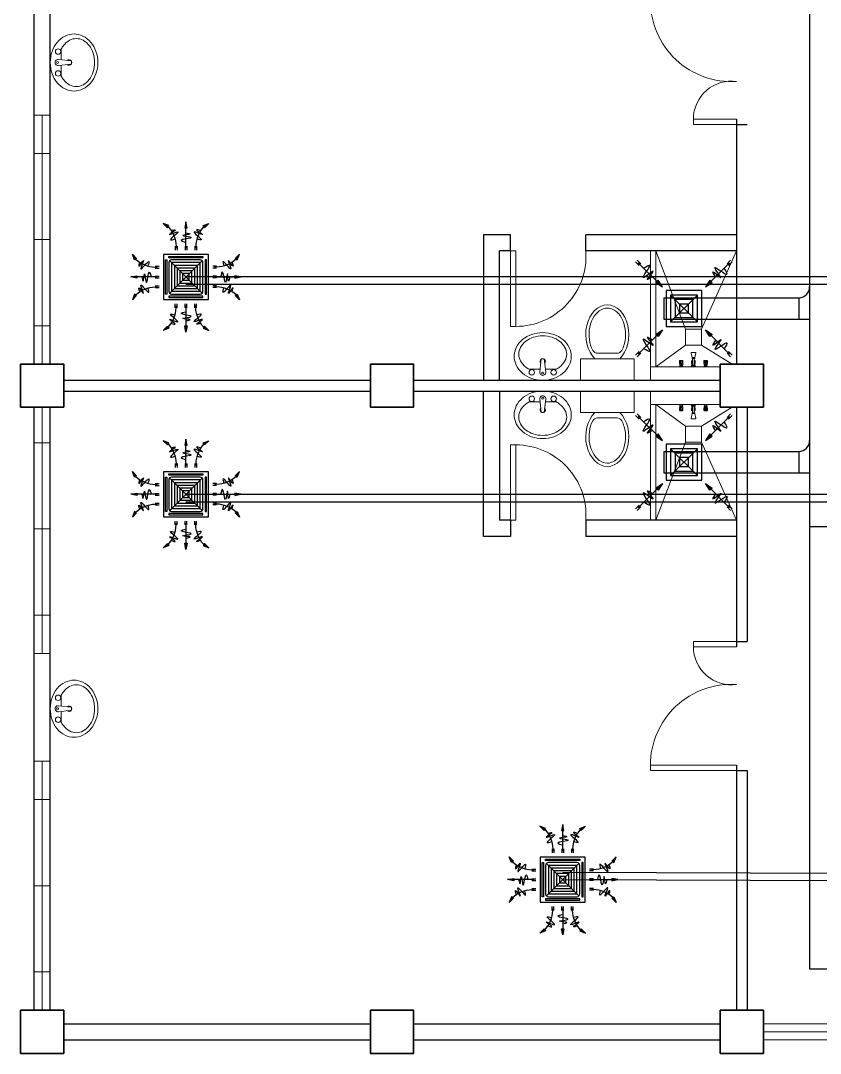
# Model space of a CAD drawing. Header units: millimetres. Extents: x 103 to 228, y 86 to 129.
# Drawn here: x 113.5 to 120.93, y 86.23 to 95.82 of the extents above; entities that cross this region are included whole.
import ezdxf

# ---------------------------------------------------------------- set-up
doc = ezdxf.new("R2010")
doc.units = ezdxf.units.MM
for name, color, linetype in [('AIR', 7, 'Continuous'), ('AIR-00', 8, 'Continuous'), ('AIR-01', 105, 'Continuous'), ('AIR-02', 2, 'Continuous'), ('AIR-03', 30, 'Continuous'), ('AIR-04', 40, 'Continuous'), ('exhaust', 130, 'Continuous'), ('fcu line', 3, 'Continuous'), ('fcu return', 240, 'Continuous')]:
    doc.layers.add(name, color=color, linetype=linetype)

# ---------------------------------------------------------------- blocks, each defined once
blk = doc.blocks.new('FCU-13000P (CASSETTE SPLIT)')
at = {"layer": 'AIR-00', "ltscale": 3}
for p, q in [((0, 0.523), (0, 1)), ((-0.193, 0.558), (-0.193, 0.487)), ((-0.162, 0.558), (-0.162, 0.487)), ((-0.016, 0.558), (-0.016, 0.487)), ((0.016, 0.558), (0.016, 0.487)), ((0.162, 0.558), (0.162, 0.487)), ((0.193, 0.558), (0.193, 0.487)), ((-0.558, 0.193), (-0.487, 0.193)), ((0.558, 0.193), (0.487, 0.193)), ((-0.523, 0), (-1, 0)), ((-0.558, 0.162), (-0.487, 0.162)), ((-0.558, 0.016), (-0.487, 0.016)), ((0.558, 0.162), (0.487, 0.162)), ((0.558, 0.016), (0.487, 0.016)), ((0.523, 0), (1, 0)), ((-0.558, -0.016), (-0.487, -0.016)), ((-0.558, -0.162), (-0.487, -0.162)), ((0.558, -0.016), (0.487, -0.016)), ((0.558, -0.162), (0.487, -0.162)), ((-0.558, -0.193), (-0.487, -0.193)), ((0.558, -0.193), (0.487, -0.193)), ((-0.193, -0.558), (-0.193, -0.487)), ((-0.162, -0.558), (-0.162, -0.487)), ((-0.016, -0.558), (-0.016, -0.487)), ((0, -0.523), (0, -1)), ((0.016, -0.558), (0.016, -0.487)), ((0.162, -0.558), (0.162, -0.487)), ((0.193, -0.558), (0.193, -0.487))]:
    blk.add_line(p, q, dxfattribs=at)
at = {"layer": 'AIR-00'}
for p, q in [((0.295, -0.295), (-0.295, 0.295)), ((0.295, 0.295), (-0.295, -0.295))]:
    blk.add_line(p, q, dxfattribs=at)
at = {"layer": 'AIR-00', "ltscale": 3}
for points in [[(-0.335, 0.895), (-0.311, 0.932), (-0.416, 0.973)], [(-0.022, 0.89), (0.022, 0.89), (0, 1)], [(0.335, 0.895), (0.311, 0.932), (0.416, 0.973)], [(-0.895, 0.335), (-0.932, 0.311), (-0.973, 0.416)], [(0.895, 0.335), (0.932, 0.311), (0.973, 0.416)], [(-0.89, 0.022), (-0.89, -0.022), (-1, 0)], [(0.89, 0.022), (0.89, -0.022), (1, 0)], [(-0.895, -0.335), (-0.932, -0.311), (-0.973, -0.416)], [(0.895, -0.335), (0.932, -0.311), (0.973, -0.416)], [(-0.335, -0.895), (-0.311, -0.932), (-0.416, -0.973)], [(-0.022, -0.89), (0.022, -0.89), (0, -1)], [(0.335, -0.895), (0.311, -0.932), (0.416, -0.973)]]:
    blk.add_lwpolyline(points, close=True, dxfattribs=at)
at = {"layer": 'AIR-00'}
for points in [[(-0.323, 0.914, -0.171809), (-0.178, 0.558), (-0.178, 0.522)], [(0.323, 0.914, 0.171809), (0.178, 0.558), (0.178, 0.522)], [(-0.914, 0.323, 0.171809), (-0.558, 0.178), (-0.522, 0.178)], [(0.914, 0.323, -0.171809), (0.558, 0.178), (0.522, 0.178)], [(-0.914, -0.323, -0.171809), (-0.558, -0.178), (-0.522, -0.178)], [(0.914, -0.323, 0.171809), (0.558, -0.178), (0.522, -0.178)], [(-0.323, -0.914, 0.171809), (-0.178, -0.558), (-0.178, -0.522)], [(0.323, -0.914, -0.171809), (0.178, -0.558), (0.178, -0.522)]]:
    blk.add_lwpolyline(points, format="xyb", dxfattribs=at)
for points in [[(-0.26, -0.26), (0.26, -0.26), (0.26, 0.26), (-0.26, 0.26)], [(-0.21, -0.21), (0.21, -0.21), (0.21, 0.21), (-0.21, 0.21)], [(-0.16, -0.16), (0.16, -0.16), (0.16, 0.16), (-0.16, 0.16)], [(-0.11, -0.11), (0.11, -0.11), (0.11, 0.11), (-0.11, 0.11)], [(-0.06, -0.06), (0.06, -0.06), (0.06, 0.06), (-0.06, 0.06)]]:
    blk.add_lwpolyline(points, close=True, dxfattribs=at)
at = {"layer": 'AIR-00', "ltscale": 3}
for points in [[(-0.268, 0.84), (-0.231, 0.852), (-0.134, 0.882), (-0.422, 0.704), (0.005, 0.903), (-0.358, 0.645), (-0.239, 0.678), (-0.199, 0.69)], [(0.268, 0.84), (0.231, 0.852), (0.134, 0.882), (0.422, 0.704), (-0.005, 0.903), (0.358, 0.645), (0.239, 0.678), (0.199, 0.69)], [(-0.84, 0.268), (-0.852, 0.231), (-0.882, 0.134), (-0.704, 0.422), (-0.903, -0.005), (-0.645, 0.358), (-0.678, 0.239), (-0.69, 0.199)], [(0.84, 0.268), (0.852, 0.231), (0.882, 0.134), (0.704, 0.422), (0.903, -0.005), (0.645, 0.358), (0.678, 0.239), (0.69, 0.199)], [(-0.84, -0.268), (-0.852, -0.231), (-0.882, -0.134), (-0.704, -0.422), (-0.903, 0.005), (-0.645, -0.358), (-0.678, -0.239), (-0.69, -0.199)], [(0.84, -0.268), (0.852, -0.231), (0.882, -0.134), (0.704, -0.422), (0.903, 0.005), (0.645, -0.358), (0.678, -0.239), (0.69, -0.199)], [(-0.268, -0.84), (-0.231, -0.852), (-0.134, -0.882), (-0.422, -0.704), (0.005, -0.903), (-0.358, -0.645), (-0.239, -0.678), (-0.199, -0.69)], [(0.268, -0.84), (0.231, -0.852), (0.134, -0.882), (0.422, -0.704), (-0.005, -0.903), (0.358, -0.645), (0.239, -0.678), (0.199, -0.69)]]:
    blk.add_open_spline(points, degree=3, knots=[0.0032834, 0.0032834, 0.0032834, 0.0032834, 0.0712567, 0.1924075, 0.3347111, 0.5062145, 0.5813292, 0.5813292, 0.5813292, 0.5813292], dxfattribs=at)
for points in [[(0, 0.8), (0.077, 0.776), (-0.058, 0.755), (0.098, 0.718), (-0.087, 0.663), (0, 0.631)], [(-0.8, 0), (-0.776, -0.077), (-0.755, 0.058), (-0.718, -0.098), (-0.663, 0.087), (-0.631, 0)], [(0.8, 0), (0.776, -0.077), (0.755, 0.058), (0.718, -0.098), (0.663, 0.087), (0.631, 0)], [(0, -0.8), (0.077, -0.776), (-0.058, -0.755), (0.098, -0.718), (-0.087, -0.663), (0, -0.631)]]:
    blk.add_spline(points, degree=3, dxfattribs=at)
for points in [[(-0.416, 0.973), (-0.335, 0.895), (-0.311, 0.932)], [(0, 1), (-0.022, 0.89), (0.022, 0.89)], [(0.416, 0.973), (0.335, 0.895), (0.311, 0.932)], [(-0.973, 0.416), (-0.895, 0.335), (-0.932, 0.311)], [(0.973, 0.416), (0.895, 0.335), (0.932, 0.311)], [(-1, 0), (-0.89, 0.022), (-0.89, -0.022)], [(1, 0), (0.89, 0.022), (0.89, -0.022)], [(-0.973, -0.416), (-0.895, -0.335), (-0.932, -0.311)], [(0.973, -0.416), (0.895, -0.335), (0.932, -0.311)], [(-0.416, -0.973), (-0.335, -0.895), (-0.311, -0.932)], [(0, -1), (-0.022, -0.89), (0.022, -0.89)], [(0.416, -0.973), (0.335, -0.895), (0.311, -0.932)]]:
    blk.add_solid(points, dxfattribs=at)
at = {"layer": 'AIR-01'}
for points in [[(-0.373, 0.31), (-0.348, 0.31), (-0.348, -0.31), (-0.373, -0.31)], [(-0.31, 0.372), (0.31, 0.372), (0.31, 0.348), (-0.31, 0.348)], [(0.372, 0.31), (0.348, 0.31), (0.348, -0.31), (0.372, -0.31)], [(-0.31, -0.373), (0.31, -0.373), (0.31, -0.348), (-0.31, -0.348)]]:
    blk.add_lwpolyline(points, close=True, dxfattribs=at)
at = {"layer": 'AIR-02'}
blk.add_lwpolyline([(-0.26, -0.31), (0.26, -0.31, 0.414214), (0.31, -0.26), (0.31, 0.26, 0.414214), (0.26, 0.31), (-0.26, 0.31, 0.414214), (-0.31, 0.26), (-0.31, -0.26, 0.414214)], format="xyb", close=True, dxfattribs=at)
at = {"layer": 'AIR-04'}
blk.add_lwpolyline([(-0.41, -0.41), (0.41, -0.41), (0.41, 0.41), (-0.41, 0.41)], close=True, dxfattribs=at)
blk = doc.blocks.new('GRILL-C-IN')
at = {"layer": 'AIR-00', "ltscale": 3}
for p, q in [((-0.623, 0.601), (-0.674, 0.651)), ((-0.601, 0.623), (-0.651, 0.674)), ((-0.637, 0.637), (-0.3, 0.3)), ((0.637, 0.637), (0.3, 0.3)), ((0.601, 0.623), (0.651, 0.674)), ((0.623, 0.601), (0.674, 0.651)), ((-0.637, -0.637), (-0.3, -0.3)), ((0.637, -0.637), (0.3, -0.3)), ((-0.623, -0.601), (-0.674, -0.651)), ((-0.601, -0.623), (-0.651, -0.674)), ((0.601, -0.623), (0.651, -0.674)), ((0.623, -0.601), (0.674, -0.651))]:
    blk.add_line(p, q, dxfattribs=at)
at = {"layer": 'AIR-00', "color": 50}
for p, q in [((-0.188, 0.187), (0.187, -0.188)), ((0.187, 0.187), (-0.188, -0.188))]:
    blk.add_line(p, q, dxfattribs=at)
at = {"layer": 'AIR-00', "ltscale": 3}
for points in [[(-0.362, 0.393), (-0.393, 0.362), (-0.3, 0.3)], [(0.393, 0.362), (0.362, 0.393), (0.3, 0.3)], [(-0.362, -0.393), (-0.393, -0.362), (-0.3, -0.3)], [(0.393, -0.362), (0.362, -0.393), (0.3, -0.3)]]:
    blk.add_lwpolyline(points, close=True, dxfattribs=at)
at = {"layer": 'AIR-00', "color": 50}
for points in [[(-0.188, -0.188), (0.187, -0.188), (0.187, 0.187), (-0.188, 0.187)], [(-0.125, -0.125), (0.125, -0.125), (0.125, 0.125), (-0.125, 0.125)], [(-0.062, -0.062), (0.062, -0.062), (0.062, 0.062), (-0.062, 0.062)]]:
    blk.add_lwpolyline(points, close=True, dxfattribs=at)
at = {"layer": 'AIR-00', "ltscale": 3}
for points in [[(-0.441, 0.441), (-0.512, 0.404), (-0.432, 0.514), (-0.568, 0.43), (-0.477, 0.6), (-0.561, 0.561)], [(0.441, 0.441), (0.404, 0.512), (0.514, 0.432), (0.43, 0.568), (0.6, 0.477), (0.561, 0.561)], [(-0.441, -0.441), (-0.512, -0.404), (-0.432, -0.514), (-0.568, -0.43), (-0.477, -0.6), (-0.561, -0.561)], [(0.441, -0.441), (0.404, -0.512), (0.514, -0.432), (0.43, -0.568), (0.6, -0.477), (0.561, -0.561)]]:
    blk.add_spline(points, degree=3, dxfattribs=at)
for points in [[(-0.3, 0.3), (-0.362, 0.393), (-0.393, 0.362)], [(0.3, 0.3), (0.393, 0.362), (0.362, 0.393)], [(-0.3, -0.3), (-0.362, -0.393), (-0.393, -0.362)], [(0.3, -0.3), (0.393, -0.362), (0.362, -0.393)]]:
    blk.add_solid(points, dxfattribs=at)
at = {"layer": 'AIR-03', "color": 6}
blk.add_lwpolyline([(-0.25, -0.25), (0.25, -0.25), (0.25, 0.25), (-0.25, 0.25)], close=True, dxfattribs=at)

msp = doc.modelspace()

# ---------------------------------------------------------------- linework, layer by layer
at = {"color": 8, "lineweight": 25}
for p, q in [((113.6245, 92.6321), (113.6245, 98.2321)), ((113.7745, 92.6321), (113.7745, 98.2321)), ((120.1495, 94.9071), (120.1495, 92.6321)), ((120.1495, 94.8571), (120.2495, 94.8571)), ((117.7995, 93.8321), (117.7995, 92.4821)), ((118.7495, 93.6821), (118.7495, 93.8321)), ((113.8995, 92.4821), (116.7495, 92.4821)), ((117.1495, 92.4821), (119.9995, 92.4821)), ((113.8995, 92.3821), (116.7495, 92.3821)), ((117.1495, 92.3821), (119.9995, 92.3821)), ((117.7995, 91.0321), (117.7995, 92.3821)), ((113.6245, 86.6321), (113.6245, 92.2321)), ((113.7745, 86.6321), (113.7745, 92.2321)), ((120.1495, 92.2321), (120.1495, 90.0071)), ((120.2495, 92.2321), (120.2495, 90.0571)), ((120.1495, 90.0571), (120.2495, 90.0571)), ((120.1495, 88.9071), (120.1495, 86.6321)), ((120.1495, 88.8571), (120.2495, 88.8571)), ((120.2495, 88.8571), (120.2495, 86.6321)), ((113.8995, 86.5071), (116.7495, 86.5071)), ((117.1495, 86.5071), (119.9995, 86.5071)), ((113.8995, 86.3571), (116.7495, 86.3571)), ((117.1495, 86.3571), (119.9995, 86.3571))]:
    msp.add_line(p, q, dxfattribs=at)
at = {"color": 8, "lineweight": 9}
for p, q in [((113.9724, 95.4466), (113.8506, 95.4599)), ((113.9724, 95.4176), (113.8506, 95.4043)), ((113.6245, 94.9446), (113.7745, 94.9446)), ((113.6245, 92.6321), (113.6245, 94.9446)), ((113.6995, 94.9446), (113.6995, 92.6321)), ((113.6245, 93.7883), (113.6245, 94.5883)), ((113.6245, 94.5883), (113.7745, 94.5883)), ((113.7745, 94.5883), (113.7745, 92.9883)), ((113.6245, 93.7883), (113.7745, 93.7883)), ((113.7745, 92.9883), (113.6245, 92.9883)), ((119.0401, 92.7321), (118.8591, 92.7321)), ((119.7372, 92.6925), (119.7287, 92.7344)), ((119.7302, 92.739), (119.7689, 92.739)), ((119.7618, 92.6925), (119.7704, 92.7344)), ((113.6245, 92.6321), (113.7745, 92.6321)), ((118.335, 92.68), (118.3217, 92.5581)), ((118.364, 92.68), (118.3774, 92.5581)), ((118.6995, 92.6821), (118.6995, 92.4821)), ((119.1995, 92.6821), (118.6995, 92.6821)), ((119.1995, 92.4821), (119.1995, 92.6821)), ((119.6228, 92.6643), (119.6192, 92.6624)), ((119.6192, 92.6624), (119.6192, 92.6404)), ((119.6526, 92.6624), (119.6192, 92.6624)), ((119.6192, 92.6404), (119.6214, 92.6364)), ((119.6219, 92.6346), (119.6219, 92.6287)), ((119.6499, 92.6287), (119.6219, 92.6287)), ((119.6219, 92.6287), (119.6226, 92.6264)), ((119.6227, 92.6404), (119.63, 92.6404)), ((119.6228, 92.6658), (119.6228, 92.6643)), ((119.649, 92.6658), (119.6228, 92.6658)), ((119.649, 92.6643), (119.6228, 92.6643)), ((119.6228, 92.6536), (119.6228, 92.6414)), ((119.6298, 92.6537), (119.6298, 92.6416)), ((119.6491, 92.6404), (119.6418, 92.6404)), ((119.642, 92.6537), (119.642, 92.6416)), ((119.649, 92.6658), (119.649, 92.6643)), ((119.649, 92.6643), (119.6526, 92.6624)), ((119.649, 92.6536), (119.649, 92.6414)), ((119.6499, 92.6287), (119.6492, 92.6264)), ((119.6499, 92.6346), (119.6499, 92.6287)), ((119.6526, 92.6404), (119.6504, 92.6364)), ((119.6526, 92.6624), (119.6526, 92.6404)), ((119.7365, 92.6643), (119.7329, 92.6624)), ((119.742, 92.6624), (119.7329, 92.6624)), ((119.7329, 92.6624), (119.7329, 92.6404)), ((119.7329, 92.6404), (119.7351, 92.6363)), ((119.7355, 92.6346), (119.7355, 92.6287)), ((119.742, 92.6287), (119.7355, 92.6287)), ((119.7355, 92.6287), (119.7363, 92.6264)), ((119.7363, 92.6404), (119.742, 92.6404)), ((119.7365, 92.6536), (119.7364, 92.6414)), ((119.742, 92.6658), (119.7365, 92.6658)), ((119.7365, 92.6658), (119.7365, 92.6643)), ((119.742, 92.6643), (119.7365, 92.6643)), ((119.7618, 92.6925), (119.7372, 92.6925)), ((119.7372, 92.6925), (119.7372, 92.6849)), ((119.7618, 92.6925), (119.7372, 92.6925)), ((119.7372, 92.6849), (119.7618, 92.6849)), ((119.742, 92.6225), (119.742, 92.6849)), ((119.7571, 92.6849), (119.7571, 92.6225)), ((119.7626, 92.6658), (119.7571, 92.6658)), ((119.7626, 92.6643), (119.7571, 92.6643)), ((119.7662, 92.6624), (119.7571, 92.6624)), ((119.7627, 92.6404), (119.7571, 92.6404)), ((119.7635, 92.6287), (119.7571, 92.6287)), ((119.7618, 92.6849), (119.7618, 92.6925)), ((119.7626, 92.6658), (119.7626, 92.6643)), ((119.7626, 92.6643), (119.7662, 92.6624)), ((119.7626, 92.6536), (119.7626, 92.6414)), ((119.7635, 92.6287), (119.7628, 92.6264)), ((119.7635, 92.6345), (119.7635, 92.6287)), ((119.7662, 92.6404), (119.764, 92.6363)), ((119.7662, 92.6624), (119.7662, 92.6404)), ((119.8501, 92.6643), (119.8465, 92.6624)), ((119.8798, 92.6624), (119.8465, 92.6624)), ((119.8465, 92.6624), (119.8465, 92.6404)), ((119.8465, 92.6404), (119.8487, 92.6363)), ((119.8492, 92.6345), (119.8492, 92.6287)), ((119.8492, 92.6287), (119.8499, 92.6264)), ((119.8772, 92.6287), (119.8492, 92.6287)), ((119.85, 92.6404), (119.8573, 92.6404)), ((119.8762, 92.6658), (119.8501, 92.6658)), ((119.8501, 92.6658), (119.8501, 92.6643)), ((119.8762, 92.6643), (119.8501, 92.6643)), ((119.8501, 92.6536), (119.8501, 92.6414)), ((119.8571, 92.6537), (119.8571, 92.6415)), ((119.8764, 92.6404), (119.8691, 92.6404)), ((119.8692, 92.6537), (119.8692, 92.6415)), ((119.8762, 92.6658), (119.8762, 92.6643)), ((119.8762, 92.6643), (119.8798, 92.6624)), ((119.8763, 92.6536), (119.8763, 92.6414)), ((119.8772, 92.6287), (119.8764, 92.6264)), ((119.8772, 92.6345), (119.8772, 92.6287)), ((119.8798, 92.6404), (119.8776, 92.6363)), ((119.8798, 92.6624), (119.8798, 92.6404)), ((118.3739, 92.5841), (118.4761, 92.5841)), ((119.9995, 92.6071), (119.3495, 92.6071)), ((119.6188, 92.6079), (119.6223, 92.6147)), ((119.6188, 92.6079), (119.6188, 92.6071)), ((119.6529, 92.6079), (119.6188, 92.6079)), ((119.6529, 92.6071), (119.6188, 92.6071)), ((119.6495, 92.6147), (119.6223, 92.6147)), ((119.6492, 92.6264), (119.6226, 92.6264)), ((119.6245, 92.6147), (119.6245, 92.6264)), ((119.6473, 92.6147), (119.6473, 92.6264)), ((119.6529, 92.6079), (119.6495, 92.6147)), ((119.6529, 92.6079), (119.6529, 92.6071)), ((119.7206, 92.6071), (119.7321, 92.6129)), ((119.7785, 92.6071), (119.7206, 92.6071)), ((119.7321, 92.6225), (119.7669, 92.6225)), ((119.7321, 92.6129), (119.7321, 92.6225)), ((119.7321, 92.6129), (119.7669, 92.6129)), ((119.7669, 92.6129), (119.7321, 92.6129)), ((119.742, 92.6264), (119.7363, 92.6264)), ((119.7382, 92.6225), (119.7382, 92.6264)), ((119.7571, 92.6225), (119.742, 92.6225)), ((119.7628, 92.6264), (119.7571, 92.6264)), ((119.7609, 92.6225), (119.7609, 92.6264)), ((119.7669, 92.6225), (119.7669, 92.6129)), ((119.7669, 92.6129), (119.7785, 92.6071)), ((119.8461, 92.6078), (119.8495, 92.6147)), ((119.8802, 92.6078), (119.8461, 92.6078)), ((119.8461, 92.6078), (119.8461, 92.6071)), ((119.8802, 92.6071), (119.8461, 92.6071)), ((119.8768, 92.6147), (119.8495, 92.6147)), ((119.8764, 92.6264), (119.8499, 92.6264)), ((119.8518, 92.6147), (119.8518, 92.6264)), ((119.8745, 92.6147), (119.8745, 92.6264)), ((119.8802, 92.6078), (119.8768, 92.6147)), ((119.8802, 92.6078), (119.8802, 92.6071)), ((118.6995, 92.4821), (119.1995, 92.4821)), ((118.6995, 92.1821), (118.6995, 92.3821)), ((118.6995, 92.3821), (119.1995, 92.3821)), ((119.1995, 92.3821), (119.1995, 92.1821)), ((118.335, 92.1842), (118.3217, 92.306)), ((118.364, 92.1842), (118.3774, 92.306)), ((118.3739, 92.2801), (118.4761, 92.2801)), ((119.9995, 92.2571), (119.3495, 92.2571)), ((119.6188, 92.2563), (119.6188, 92.2571)), ((119.6529, 92.2571), (119.6188, 92.2571)), ((119.6188, 92.2563), (119.6223, 92.2495)), ((119.6529, 92.2563), (119.6188, 92.2563)), ((119.6495, 92.2495), (119.6223, 92.2495)), ((119.6245, 92.2495), (119.6245, 92.2378)), ((119.6473, 92.2495), (119.6473, 92.2378)), ((119.6529, 92.2563), (119.6495, 92.2495)), ((119.6529, 92.2563), (119.6529, 92.2571)), ((119.7206, 92.2571), (119.7321, 92.2513)), ((119.7785, 92.2571), (119.7206, 92.2571)), ((119.7321, 92.2513), (119.7669, 92.2513)), ((119.7669, 92.2513), (119.7321, 92.2513)), ((119.7321, 92.2513), (119.7321, 92.2417)), ((119.7669, 92.2513), (119.7785, 92.2571)), ((119.7669, 92.2417), (119.7669, 92.2513)), ((119.8802, 92.2571), (119.8461, 92.2571)), ((119.8461, 92.2563), (119.8461, 92.2571)), ((119.8802, 92.2564), (119.8461, 92.2563)), ((119.8461, 92.2563), (119.8495, 92.2495)), ((119.8768, 92.2495), (119.8495, 92.2495)), ((119.8518, 92.2495), (119.8518, 92.2378)), ((119.8745, 92.2495), (119.8745, 92.2378)), ((119.8802, 92.2564), (119.8768, 92.2495)), ((119.8802, 92.2564), (119.8802, 92.2571)), ((113.6245, 89.9446), (113.6245, 92.2321)), ((113.6995, 92.2321), (113.6995, 89.9446)), ((119.1995, 92.1821), (118.6995, 92.1821)), ((119.6192, 92.2237), (119.6214, 92.2278)), ((119.6192, 92.2018), (119.6192, 92.2237)), ((119.6228, 92.1999), (119.6192, 92.2018)), ((119.6526, 92.2018), (119.6192, 92.2018)), ((119.6219, 92.2355), (119.6226, 92.2378)), ((119.6219, 92.2296), (119.6219, 92.2355)), ((119.6499, 92.2355), (119.6219, 92.2355)), ((119.6492, 92.2378), (119.6226, 92.2378)), ((119.6227, 92.2237), (119.63, 92.2237)), ((119.6228, 92.2106), (119.6228, 92.2227)), ((119.6228, 92.1984), (119.6228, 92.1999)), ((119.649, 92.1999), (119.6228, 92.1999)), ((119.649, 92.1984), (119.6228, 92.1984)), ((119.6298, 92.2105), (119.6298, 92.2226)), ((119.6491, 92.2238), (119.6418, 92.2238)), ((119.642, 92.2105), (119.642, 92.2226)), ((119.649, 92.2106), (119.649, 92.2227)), ((119.649, 92.1999), (119.6526, 92.2018)), ((119.649, 92.1984), (119.649, 92.1999)), ((119.6499, 92.2355), (119.6492, 92.2378)), ((119.6499, 92.2296), (119.6499, 92.2355)), ((119.6526, 92.2238), (119.6504, 92.2278)), ((119.6526, 92.2018), (119.6526, 92.2238)), ((119.7372, 92.1717), (119.7287, 92.1298)), ((119.7321, 92.2417), (119.7669, 92.2417)), ((119.7329, 92.2238), (119.7351, 92.2278)), ((119.7329, 92.2018), (119.7329, 92.2238)), ((119.742, 92.2018), (119.7329, 92.2018)), ((119.7365, 92.1999), (119.7329, 92.2018)), ((119.7355, 92.2355), (119.7363, 92.2378)), ((119.742, 92.2355), (119.7355, 92.2355)), ((119.7355, 92.2296), (119.7355, 92.2355)), ((119.742, 92.2378), (119.7363, 92.2378)), ((119.7363, 92.2238), (119.742, 92.2238)), ((119.7365, 92.2106), (119.7364, 92.2228)), ((119.742, 92.1999), (119.7365, 92.1999)), ((119.7365, 92.1984), (119.7365, 92.1999)), ((119.742, 92.1984), (119.7365, 92.1984)), ((119.7372, 92.1717), (119.7372, 92.1793)), ((119.7372, 92.1793), (119.7618, 92.1793)), ((119.7618, 92.1717), (119.7372, 92.1717)), ((119.7618, 92.1717), (119.7372, 92.1717)), ((119.7382, 92.2417), (119.7382, 92.2378)), ((119.742, 92.2417), (119.742, 92.1793)), ((119.7571, 92.2417), (119.742, 92.2417)), ((119.7571, 92.1793), (119.7571, 92.2417)), ((119.7628, 92.2378), (119.7571, 92.2378)), ((119.7635, 92.2355), (119.7571, 92.2355)), ((119.7627, 92.2238), (119.7571, 92.2238)), ((119.7662, 92.2018), (119.7571, 92.2018)), ((119.7626, 92.1999), (119.7571, 92.1999)), ((119.7626, 92.1984), (119.7571, 92.1984)), ((119.7609, 92.2417), (119.7609, 92.2378)), ((119.7618, 92.1793), (119.7618, 92.1717)), ((119.7618, 92.1717), (119.7704, 92.1298)), ((119.7626, 92.2106), (119.7626, 92.2228)), ((119.7626, 92.1999), (119.7662, 92.2018)), ((119.7626, 92.1984), (119.7626, 92.1999)), ((119.7635, 92.2355), (119.7628, 92.2378)), ((119.7635, 92.2296), (119.7635, 92.2355)), ((119.7662, 92.2238), (119.764, 92.2278)), ((119.7662, 92.2018), (119.7662, 92.2238)), ((119.8465, 92.2238), (119.8487, 92.2279)), ((119.8465, 92.2018), (119.8465, 92.2238)), ((119.8798, 92.2018), (119.8465, 92.2018)), ((119.8501, 92.1999), (119.8465, 92.2018)), ((119.8492, 92.2355), (119.8499, 92.2378)), ((119.8772, 92.2355), (119.8492, 92.2355)), ((119.8492, 92.2297), (119.8492, 92.2355)), ((119.8764, 92.2378), (119.8499, 92.2378)), ((119.85, 92.2238), (119.8573, 92.2238)), ((119.8501, 92.2106), (119.8501, 92.2228)), ((119.8762, 92.1999), (119.8501, 92.1999)), ((119.8501, 92.1984), (119.8501, 92.1999)), ((119.8762, 92.1984), (119.8501, 92.1984)), ((119.8571, 92.2105), (119.8571, 92.2227)), ((119.8764, 92.2238), (119.8691, 92.2238)), ((119.8692, 92.2105), (119.8692, 92.2227)), ((119.8762, 92.1999), (119.8798, 92.2018)), ((119.8762, 92.1984), (119.8762, 92.1999)), ((119.8763, 92.2106), (119.8763, 92.2228)), ((119.8772, 92.2355), (119.8764, 92.2378)), ((119.8772, 92.2297), (119.8772, 92.2355)), ((119.8798, 92.2238), (119.8776, 92.2279)), ((119.8798, 92.2018), (119.8798, 92.2238)), ((119.0401, 92.1321), (118.8591, 92.1321)), ((119.7302, 92.1252), (119.7689, 92.1252)), ((113.6245, 91.1008), (113.6245, 91.9008)), ((113.6245, 91.9008), (113.7745, 91.9008)), ((113.7745, 91.9008), (113.7745, 90.3008)), ((113.6245, 91.1008), (113.7745, 91.1008)), ((113.7745, 90.3008), (113.6245, 90.3008)), ((113.6245, 89.9446), (113.7745, 89.9446)), ((113.9724, 89.4466), (113.8506, 89.4599)), ((113.9724, 89.4176), (113.8506, 89.4043)), ((113.6245, 88.9446), (113.7745, 88.9446)), ((113.6245, 86.6321), (113.6245, 88.9446)), ((113.6995, 88.9446), (113.6995, 86.6321)), ((113.6245, 87.7883), (113.6245, 88.5883)), ((113.6245, 88.5883), (113.7745, 88.5883)), ((113.7745, 88.5883), (113.7745, 86.9883)), ((113.6245, 87.7883), (113.7745, 87.7883)), ((113.7745, 86.9883), (113.6245, 86.9883)), ((113.6245, 86.6321), (113.7745, 86.6321)), ((123.0995, 86.5071), (120.3995, 86.5071)), ((120.3995, 86.4321), (123.0995, 86.4321)), ((120.3995, 86.3571), (123.0995, 86.3571))]:
    msp.add_line(p, q, dxfattribs=at)
at = {"color": 8, "lineweight": 25, "ltscale": 0.3}
for p, q in [((118.0495, 93.8321), (117.7995, 93.8321)), ((118.0495, 93.6821), (118.0495, 93.8321)), ((120.1495, 93.8321), (118.7495, 93.8321)), ((118.0495, 93.6821), (117.9495, 93.6821)), ((117.9495, 92.4821), (117.9495, 93.6821)), ((120.1495, 93.6821), (118.7495, 93.6821)), ((117.9495, 92.3821), (117.9495, 91.1821)), ((118.0495, 91.1821), (117.9495, 91.1821)), ((118.0495, 91.1821), (118.0495, 91.0321)), ((120.1495, 91.1821), (118.7495, 91.1821)), ((118.7495, 91.1821), (118.7495, 91.0321)), ((118.0495, 91.0321), (117.7995, 91.0321)), ((120.1495, 91.0321), (118.7495, 91.0321))]:
    msp.add_line(p, q, dxfattribs=at)
at = {"color": 8, "lineweight": 9, "ltscale": 0.3}
for p, q in [((119.6745, 92.9571), (119.3995, 93.6821)), ((119.8245, 92.9571), (120.1495, 93.6821)), ((119.6745, 92.8071), (119.3995, 92.6071)), ((119.8245, 92.8071), (120.1089, 92.6321)), ((119.6745, 92.0571), (119.3995, 92.2571)), ((119.8245, 92.0571), (120.1089, 92.2321)), ((119.6745, 91.9071), (119.3995, 91.1821)), ((119.8245, 91.9071), (120.1495, 91.1821))]:
    msp.add_line(p, q, dxfattribs=at)
at = {"color": 8, "lineweight": 9}
for points in [[(113.9955, 95.1671, 0.11576), (114.078, 95.1865, 0.104047), (114.1518, 95.2447, 0.090875), (114.1992, 95.3286, 0.083344), (114.2165, 95.4321, 0.083344), (114.1992, 95.5356, 0.090875), (114.1518, 95.6195, 0.104047), (114.078, 95.6777, 0.11576), (113.9955, 95.6971, 0.11576), (113.913, 95.6777, 0.104047), (113.8393, 95.6195, 0.090875), (113.7919, 95.5356, 0.083344), (113.7745, 95.4321, 0.083344), (113.7919, 95.3286, 0.090875), (113.8393, 95.2447, 0.104047), (113.913, 95.1865, 0.11576)], [(118.6145, 92.7031, 0.11576), (118.5952, 92.7856, 0.104047), (118.5369, 92.8594, 0.090875), (118.453, 92.9067, 0.083344), (118.3495, 92.9241, 0.083344), (118.2461, 92.9067, 0.090875), (118.1621, 92.8594, 0.104047), (118.1039, 92.7856, 0.11576), (118.0845, 92.7031, 0.11576), (118.1039, 92.6206, 0.104047), (118.1621, 92.5468, 0.090875), (118.2461, 92.4995, 0.083344), (118.3495, 92.4821, 0.083344), (118.453, 92.4995, 0.090875), (118.5369, 92.5468, 0.104047), (118.5952, 92.6206, 0.11576)], [(118.6145, 92.1611, -0.11576), (118.5952, 92.0786, -0.104047), (118.5369, 92.0048, -0.090875), (118.453, 91.9575, -0.083344), (118.3495, 91.9401, -0.083344), (118.2461, 91.9575, -0.090875), (118.1621, 92.0048, -0.104047), (118.1039, 92.0786, -0.11576), (118.0845, 92.1611, -0.11576), (118.1039, 92.2436, -0.104047), (118.1621, 92.3174, -0.090875), (118.2461, 92.3647, -0.083344), (118.3495, 92.3821, -0.083344), (118.453, 92.3647, -0.090875), (118.5369, 92.3174, -0.104047), (118.5952, 92.2436, -0.11576)], [(113.9955, 89.1671, 0.11576), (114.078, 89.1865, 0.104047), (114.1518, 89.2447, 0.090875), (114.1992, 89.3286, 0.083344), (114.2165, 89.4321, 0.083344), (114.1992, 89.5356, 0.090875), (114.1518, 89.6195, 0.104047), (114.078, 89.6777, 0.11576), (113.9955, 89.6971, 0.11576), (113.913, 89.6777, 0.104047), (113.8393, 89.6195, 0.090875), (113.7919, 89.5356, 0.083344), (113.7745, 89.4321, 0.083344), (113.7919, 89.3286, 0.090875), (113.8393, 89.2447, 0.104047), (113.913, 89.1865, 0.11576)]]:
    msp.add_lwpolyline(points, format="xyb", close=True, dxfattribs=at)
for points in [[(114.0165, 95.2096, 0.124838), (114.0791, 95.2255, 0.105788), (114.1367, 95.2748, 0.086697), (114.173, 95.3445, 0.076776), (114.1865, 95.4321, 0.076776), (114.173, 95.5197, 0.086697), (114.1367, 95.5894, 0.105788), (114.0791, 95.6387, 0.124838), (114.0165, 95.6546, 0.124838), (113.954, 95.6387, 0.105788), (113.8963, 95.5894, 0.040067), (113.8765, 95.5587), (113.8765, 95.4565, 0.040067)], [(113.8765, 95.4077), (113.8765, 95.3055, 0.040067), (113.8963, 95.2748, 0.105788), (113.954, 95.2255, 0.124838), (114.0165, 95.2096, 0.124838)], [(118.572, 92.7241, 0.124838), (118.5562, 92.7867, 0.105788), (118.5069, 92.8443, 0.086697), (118.4371, 92.8806, 0.076776), (118.3495, 92.8941, 0.076776), (118.2619, 92.8806, 0.086697), (118.1922, 92.8443, 0.105788), (118.1429, 92.7867, 0.124838), (118.127, 92.7241, 0.124838), (118.1429, 92.6615, 0.105788), (118.1922, 92.6039, 0.040067), (118.2229, 92.5841), (118.3251, 92.5841, 0.040067)], [(118.572, 92.1401, -0.124838), (118.5562, 92.0775, -0.105788), (118.5069, 92.0199, -0.086697), (118.4371, 91.9836, -0.076776), (118.3495, 91.9701, -0.076776), (118.2619, 91.9836, -0.086697), (118.1922, 92.0199, -0.105788), (118.1429, 92.0775, -0.124838), (118.127, 92.1401, -0.124838), (118.1429, 92.2027, -0.105788), (118.1922, 92.2603, -0.040067), (118.2229, 92.2801), (118.3251, 92.2801, -0.040067)], [(114.0165, 89.2096, 0.124838), (114.0791, 89.2255, 0.105788), (114.1367, 89.2748, 0.086697), (114.173, 89.3445, 0.076776), (114.1865, 89.4321, 0.076776), (114.173, 89.5197, 0.086697), (114.1367, 89.5894, 0.105788), (114.0791, 89.6387, 0.124838), (114.0165, 89.6546, 0.124838), (113.954, 89.6387, 0.105788), (113.8963, 89.5894, 0.040067), (113.8765, 89.5587), (113.8765, 89.4565, 0.040067)], [(113.8765, 89.4077), (113.8765, 89.3055, 0.040067), (113.8963, 89.2748, 0.105788), (113.954, 89.2255, 0.124838), (114.0165, 89.2096, 0.124838)]]:
    msp.add_lwpolyline(points, format="xyb", dxfattribs=at)
for points in [[(113.6245, 94.9446), (113.7745, 94.9446), (113.7745, 92.6321), (113.6245, 92.6321)], [(113.6245, 92.2321), (113.7745, 92.2321), (113.7745, 89.9446), (113.6245, 89.9446)], [(113.6245, 88.9446), (113.7745, 88.9446), (113.7745, 86.6321), (113.6245, 86.6321)]]:
    msp.add_lwpolyline(points, close=True, dxfattribs=at)
at = {"color": 8, "lineweight": 13, "ltscale": 0.03}
for points in [[(120.1495, 94.8571), (120.1495, 94.9071), (119.7495, 94.9071), (119.7495, 94.8571)], [(118.0495, 93.6821), (118.0995, 93.6821), (118.0995, 92.9821), (118.0495, 92.9821)], [(118.0495, 91.1821), (118.0995, 91.1821), (118.0995, 91.8821), (118.0495, 91.8821)], [(120.1495, 90.0571), (120.1495, 90.0071), (119.7495, 90.0071), (119.7495, 90.0571)], [(120.1495, 88.9071), (120.1495, 88.8571), (119.3495, 88.8571), (119.3495, 88.9071)]]:
    msp.add_lwpolyline(points, close=True, dxfattribs=at)
at = {"color": 8, "lineweight": 9, "ltscale": 0.3}
for points in [[(119.3995, 92.6071), (119.3995, 93.6821), (119.3495, 93.6821), (119.3495, 92.4821), (119.3495, 92.4821)], [(119.3995, 92.2571), (119.3995, 91.1821), (119.3495, 91.1821), (119.3495, 92.3821), (119.3495, 92.3821)]]:
    msp.add_lwpolyline(points, dxfattribs=at)
at = {"color": 8, "lineweight": 9, "ltscale": 0.03}
for points in [[(119.6745, 92.8071), (119.8245, 92.8071), (119.8245, 92.9571), (119.6745, 92.9571)], [(119.6745, 92.0571), (119.8245, 92.0571), (119.8245, 91.9071), (119.6745, 91.9071)]]:
    msp.add_lwpolyline(points, close=True, dxfattribs=at)
at = {"color": 8, "lineweight": 35}
for points in [[(113.4995, 92.6321), (113.8995, 92.6321), (113.8995, 92.2321), (113.4995, 92.2321)], [(116.7495, 92.6321), (117.1495, 92.6321), (117.1495, 92.2321), (116.7495, 92.2321)], [(119.9995, 92.6321), (120.3995, 92.6321), (120.3995, 92.2321), (119.9995, 92.2321)], [(113.4995, 86.6321), (113.8995, 86.6321), (113.8995, 86.2321), (113.4995, 86.2321)], [(116.7495, 86.6321), (117.1495, 86.6321), (117.1495, 86.2321), (116.7495, 86.2321)], [(119.9995, 86.6321), (120.3995, 86.6321), (120.3995, 86.2321), (119.9995, 86.2321)]]:
    msp.add_lwpolyline(points, close=True, dxfattribs=at)
at = {"color": 8, "lineweight": 9}
for centre, radius in [((113.8475, 95.5337), 0.0255), ((113.841, 95.4321), 0.0095), ((113.8475, 95.3305), 0.0255), ((118.2479, 92.5551), 0.0255), ((118.3495, 92.5486), 0.0095), ((118.4511, 92.5551), 0.0255), ((118.2479, 92.3091), 0.0255), ((118.3495, 92.3156), 0.0095), ((118.4511, 92.3091), 0.0255), ((113.8475, 89.5337), 0.0255), ((113.841, 89.4321), 0.0095), ((113.8475, 89.3305), 0.0255)]:
    msp.add_circle(centre, radius, dxfattribs=at)
at = {"color": 8, "lineweight": 13, "ltscale": 0.03}
for centre, radius, start, end in [((120.1011, 96.0071), 0.7516, 180, 273.69522), ((120.1027, 94.9071), 0.3531, 82.37185, 180), ((118.0995, 93.6339), 0.6518, 270, 4.24219), ((118.0995, 91.2303), 0.6518, 355.75781, 90), ((120.1027, 90.0071), 0.3531, 180, 277.62815), ((120.1011, 88.9071), 0.7516, 86.30478, 180)]:
    msp.add_arc(centre, radius, start, end, dxfattribs=at)
at = {"color": 8, "lineweight": 9}
for centre, radius, start, end in [((113.8475, 95.4321), 0.028, 83.75449, 276.24551), ((113.9495, 95.4321), 0.025, 36.30681, 131.20218), ((113.9495, 95.4321), 0.025, 228.79782, 323.69319), ((113.8787, 95.4321), 0.0948, 351.20259, 8.79741), ((113.9495, 95.4321), 0.025, 341.37929, 18.62071), ((118.4407, 92.7241), 0.1313, 331.53644, 0), ((118.8591, 92.7821), 0.05, 208.00836, 270), ((119.0401, 92.7821), 0.05, 270, 331.84994), ((118.3495, 92.6571), 0.025, 126.30681, 221.20218), ((118.3495, 92.5863), 0.0948, 81.20259, 98.79741), ((118.3495, 92.6571), 0.025, 71.37929, 108.62071), ((118.3495, 92.6571), 0.025, 318.79782, 53.69319), ((118.3968, 92.7479), 0.1812, 307.38145, 331.53644), ((118.3495, 92.5551), 0.028, 173.75449, 6.24551), ((118.3682, 92.7854), 0.2284, 298.20375, 307.38145), ((118.3495, 92.3091), 0.028, 353.75449, 186.24551), ((118.3682, 92.0788), 0.2284, 52.61855, 61.79625), ((118.3968, 92.1163), 0.1812, 28.46356, 52.61855), ((118.3495, 92.2071), 0.025, 138.79782, 233.69319), ((118.3495, 92.2779), 0.0948, 261.20259, 278.79741), ((118.3495, 92.2071), 0.025, 251.37929, 288.62071), ((118.3495, 92.2071), 0.025, 306.30681, 41.20218), ((118.4407, 92.1401), 0.1313, 0, 28.46356), ((118.8591, 92.0821), 0.05, 90, 151.99164), ((119.0401, 92.0821), 0.05, 28.15006, 90), ((113.8475, 89.4321), 0.028, 83.75449, 276.24551), ((113.9495, 89.4321), 0.025, 36.30681, 131.20218), ((113.9495, 89.4321), 0.025, 228.79782, 323.69319), ((113.8787, 89.4321), 0.0948, 351.20259, 8.79741), ((113.9495, 89.4321), 0.025, 341.37929, 18.62071)]:
    msp.add_arc(centre, radius, start, end, dxfattribs=at)
for centre, major_axis, ratio, start_param, end_param in [((118.9495, 92.9071), (0, -0.275), 0.727273, 0.612555, 5.670631), ((119.7322, 92.7358), (0.00268, 0.00268), 1, 1.354119, 2.724181), ((119.6102, 92.6528), (0.00896, 0.00896), 1, 5.560378, 6.271464), ((119.6076, 92.6475), (-0.0118, 0.0118), 1, 3.273911, 3.406137), ((119.6181, 92.6346), (0.00268, 0.00268), 1, 5.497675, 5.991616), ((119.619, 92.6414), (0.00268, 0.00268), 1, 4.870036, 5.497675), ((119.6402, 92.6529), (0.00738, 0.00738), 1, 1.497691, 2.282489), ((119.6336, 92.6416), (-0.00268, 0.00268), 1, 0.785286, 1.412925), ((119.6407, 92.6467), (0.00887, 0.00887), 1, 2.983721, 3.344735), ((119.6359, 92.658), (-0.00268, 0.00268), 1, -1.497915, -0.073106), ((119.6359, 92.6394), (-0.00268, 0.00268), 1, 1.773938, 2.938226), ((119.6311, 92.6467), (0.00887, 0.00887), 1, 4.509022, 4.870036), ((119.6316, 92.6529), (-0.00738, 0.00738), 1, 4.000472, 4.78527), ((119.6382, 92.6416), (-0.00268, 0.00268), 1, 3.299239, 3.926878), ((119.6616, 92.6528), (-0.00896, 0.00896), 1, 0.011497, 0.722582), ((119.6528, 92.6414), (0.00268, 0.00268), 1, 2.356082, 2.983721), ((119.6642, 92.6475), (-0.0118, 0.0118), 1, 1.306028, 1.438253), ((119.6537, 92.6346), (0.00268, 0.00268), 1, 1.862141, 2.356082), ((119.7238, 92.6528), (-0.00896, 0.00896), 1, 3.989582, 4.700667), ((119.7213, 92.6475), (0.0118, 0.0118), 1, 4.844707, 4.976933), ((119.7317, 92.6346), (-0.00268, 0.00268), 1, 3.926878, 4.42082), ((119.7327, 92.6414), (-0.00268, 0.00268), 1, 3.299239, 3.926878), ((119.7753, 92.6528), (-0.00896, 0.00896), 1, 0.011497, 0.722582), ((119.7664, 92.6414), (-0.00268, 0.00268), 1, 0.785286, 1.412925), ((119.7778, 92.6475), (0.0118, 0.0118), 1, 2.876824, 3.009049), ((119.7673, 92.6345), (-0.00268, 0.00268), 1, 0.291344, 0.785286), ((119.8374, 92.6528), (0.00896, 0.00896), 1, 5.560378, 6.271464), ((119.8349, 92.6475), (-0.0118, 0.0118), 1, 3.273911, 3.406137), ((119.8454, 92.6345), (0.00268, 0.00268), 1, 5.497675, 5.991616), ((119.8463, 92.6414), (0.00268, 0.00268), 1, 4.870036, 5.497675), ((119.8675, 92.6529), (0.00738, 0.00738), 1, 1.497691, 2.282489), ((119.8609, 92.6415), (-0.00268, 0.00268), 1, 0.785286, 1.412925), ((119.868, 92.6467), (0.00887, 0.00887), 1, 2.983721, 3.344735), ((119.8632, 92.6579), (-0.00268, 0.00268), 1, -1.497915, -0.073106), ((119.8632, 92.6394), (-0.00268, 0.00268), 1, 1.773938, 2.938226), ((119.8584, 92.6467), (0.00887, 0.00887), 1, 4.509022, 4.870036), ((119.8588, 92.6529), (-0.00738, 0.00738), 1, 4.000472, 4.78527), ((119.8654, 92.6415), (-0.00268, 0.00268), 1, 3.299239, 3.926878), ((119.88, 92.6414), (0.00268, 0.00268), 1, 2.356082, 2.983721), ((119.8889, 92.6528), (-0.00896, 0.00896), 1, 0.011497, 0.722582), ((119.8914, 92.6475), (0.0118, 0.0118), 1, 2.876824, 3.009049), ((119.881, 92.6345), (0.00268, 0.00268), 1, 1.862141, 2.356082), ((119.7669, 92.1284), (-0.00268, 0.00268), 1, 2.92514, 4.295202)]:
    msp.add_ellipse(centre, major_axis=major_axis, ratio=ratio, start_param=start_param, end_param=end_param, dxfattribs=at)
at = {"color": 8, "lineweight": 9, "extrusion": (-4.99074e-41, 2.88216e-41, -1)}
msp.add_ellipse((119.7669, 92.7358), major_axis=(0.00268, 0.00268), ratio=1, start_param=-0.216453, end_param=1.153609, dxfattribs=at)
at = {"color": 8, "lineweight": 9, "extrusion": (0, 0, -1)}
msp.add_ellipse((118.9495, 91.9571), major_axis=(0, 0.275), ratio=0.727273, start_param=0.612555, end_param=5.670631, dxfattribs=at)
at = {"color": 8, "lineweight": 9, "extrusion": (-4.99074e-41, -2.88216e-41, -1)}
for centre, major_axis, start_param, end_param in [((119.6102, 92.2114), (-0.00896, 0.00896), 2.418785, 3.129871), ((119.6076, 92.2167), (-0.0118, 0.0118), 1.703115, 1.83534), ((119.6181, 92.2296), (-0.00268, 0.00268), 2.356082, 2.850023), ((119.619, 92.2227), (-0.00268, 0.00268), 1.728443, 2.356082), ((119.6336, 92.2226), (-0.00268, -0.00268), 0.785286, 1.412925), ((119.6402, 92.2113), (-0.00738, -0.00738), 6.21008, 6.994878), ((119.6407, 92.2175), (-0.00887, 0.00887), -0.157871, 0.203142), ((119.6359, 92.2062), (-0.00268, 0.00268), 3.214474, 4.639283), ((119.6359, 92.2248), (-0.00268, 0.00268), 0.203142, 1.36743), ((119.6311, 92.2175), (-0.00887, -0.00887), 2.938226, 3.299239), ((119.6316, 92.2113), (-0.00738, -0.00738), 4.000472, 4.78527), ((119.6382, 92.2226), (-0.00268, -0.00268), 3.299239, 3.926878), ((119.6528, 92.2227), (-0.00268, -0.00268), 0.785286, 1.412925), ((119.6616, 92.2114), (-0.00896, 0.00896), -1.559299, -0.848214), ((119.6642, 92.2167), (-0.0118, 0.0118), -0.264769, -0.132543), ((119.6537, 92.2296), (-0.00268, 0.00268), -1.279452, -0.785511), ((119.7238, 92.2114), (-0.00896, 0.00896), 2.418785, 3.129871), ((119.7213, 92.2167), (-0.0118, -0.0118), 3.273911, 3.406137), ((119.7317, 92.2296), (-0.00268, -0.00268), 3.926878, 4.42082), ((119.7327, 92.2228), (-0.00268, -0.00268), 3.299239, 3.926878), ((119.7664, 92.2228), (-0.00268, 0.00268), -0.785511, -0.157871), ((119.7753, 92.2114), (-0.00896, -0.00896), 0.011497, 0.722582), ((119.7778, 92.2167), (-0.0118, -0.0118), 1.306028, 1.438253), ((119.7673, 92.2296), (-0.00268, 0.00268), -1.279452, -0.785511), ((119.8374, 92.2114), (-0.00896, -0.00896), 3.989582, 4.700667), ((119.8349, 92.2167), (-0.0118, 0.0118), 1.703115, 1.83534), ((119.8454, 92.2297), (-0.00268, -0.00268), 3.926878, 4.42082), ((119.8463, 92.2228), (-0.00268, -0.00268), 3.299239, 3.926878), ((119.8609, 92.2227), (-0.00268, -0.00268), 0.785286, 1.412925), ((119.8675, 92.2113), (-0.00738, 0.00738), 4.639283, 5.424081), ((119.868, 92.2175), (-0.00887, -0.00887), 1.412925, 1.773938), ((119.8632, 92.2063), (-0.00268, -0.00268), 4.78527, 6.21008), ((119.8632, 92.2248), (-0.00268, 0.00268), 0.203142, 1.36743), ((119.8584, 92.2175), (-0.00887, 0.00887), 1.36743, 1.728443), ((119.8588, 92.2113), (-0.00738, -0.00738), 4.000472, 4.78527), ((119.8654, 92.2227), (-0.00268, -0.00268), 3.299239, 3.926878), ((119.88, 92.2228), (-0.00268, 0.00268), -0.785511, -0.157871), ((119.8889, 92.2114), (-0.00896, 0.00896), -1.559299, -0.848214), ((119.8914, 92.2167), (-0.0118, 0.0118), -0.264769, -0.132543), ((119.881, 92.2297), (-0.00268, -0.00268), 0.291344, 0.785286), ((119.7322, 92.1284), (-0.00268, -0.00268), 6.066508, 7.43657)]:
    msp.add_ellipse(centre, major_axis=major_axis, ratio=1, start_param=start_param, end_param=end_param, dxfattribs=at)
at = {"color": 8, "lineweight": 9}
for points in [[(119.0842, 92.7585), (119.093, 92.7749), (119.1004, 92.793), (119.1273, 92.8841), (119.1222, 92.9714), (119.0644, 93.1029), (119.0143, 93.1443), (118.9162, 93.1577), (118.8641, 93.1318), (118.79, 93.0206), (118.7722, 92.9369), (118.7878, 92.8231), (118.7992, 92.7882), (118.815, 92.7586)], [(119.0842, 92.1057), (119.093, 92.0893), (119.1004, 92.0712), (119.1273, 91.9801), (119.1222, 91.8928), (119.0644, 91.7613), (119.0143, 91.7199), (118.9162, 91.7065), (118.8641, 91.7324), (118.79, 91.8436), (118.7722, 91.9273), (118.7878, 92.0411), (118.7992, 92.076), (118.815, 92.1056)]]:
    msp.add_open_spline(points, degree=3, knots=[0.937253, 0.937253, 0.937253, 0.937253, 1.185372, 1.185372, 2.113864, 2.113864, 3.042356, 3.042356, 3.970847, 3.970847, 4.899339, 4.899339, 5.346062, 5.346062, 5.346062, 5.346062], dxfattribs=at)
at = {"layer": 'exhaust'}
for p, q in [((120.8287, 126.2042), (120.8287, 87.0148)), ((119.4754, 93.2483), (120.7287, 93.2483)), ((119.4754, 93.2483), (119.4754, 93.0483)), ((120.7287, 93.2483), (120.7287, 93.0483)), ((119.4754, 93.0483), (120.8287, 93.0483)), ((119.4754, 91.8219), (120.7287, 91.8219)), ((119.4754, 91.8219), (119.4754, 91.6219)), ((120.7287, 91.8219), (120.7287, 91.6219)), ((119.4754, 91.6219), (120.8287, 91.6219)), ((121.0287, 91.1219), (120.8287, 91.1219)), ((121.0287, 87.0148), (120.8287, 87.0148))]:
    msp.add_line(p, q, dxfattribs=at)
for centre in [(120.7287, 93.3483), (120.7287, 91.9219)]:
    msp.add_arc(centre, 0.1, 270, 0, dxfattribs=at)
at = {"layer": 'fcu line', "linetype": 'Continuous'}
for p, q in [((129.2495, 93.441), (115.0349, 93.441)), ((115.0349, 91.4233), (129.2495, 91.4233)), ((118.535, 87.8448), (121.3995, 87.835))]:
    msp.add_line(p, q, dxfattribs=at)
at = {"layer": 'fcu return', "linetype": 'Continuous'}
for p, q in [((129.1795, 93.371), (115.0349, 93.371)), ((115.0349, 91.3533), (129.1795, 91.3533)), ((118.5352, 87.9148), (121.3295, 87.9053))]:
    msp.add_line(p, q, dxfattribs=at)

# ---------------------------------------------------------------- block references
at = {"layer": 'AIR'}
for name, p, xscale, yscale, zscale in [('FCU-13000P (CASSETTE SPLIT)', (115.0349, 93.441), 0.5113536813550488, 0.5113536813550488, 0.5113536813550488), ('GRILL-C-IN', (119.6617, 93.1483), 0.6658363358532475, 0.6658363358532475, 0.6658363358532475), ('GRILL-C-IN', (119.6617, 91.7219), 0.6658363358532475, 0.6658363358532475, 0.6658363358532475), ('FCU-13000P (CASSETTE SPLIT)', (115.0349, 91.4233), 0.5113536813550488, 0.5113536813550488, 0.5113536813550488), ('FCU-13000P (CASSETTE SPLIT)', (118.535, 87.8448), 0.5113536813550488, 0.5113536813550488, 0.5113536813550488)]:
    msp.add_blockref(name, p, dxfattribs=dict(at, xscale=xscale, yscale=yscale, zscale=zscale))

doc.saveas('drawing.dxf')
